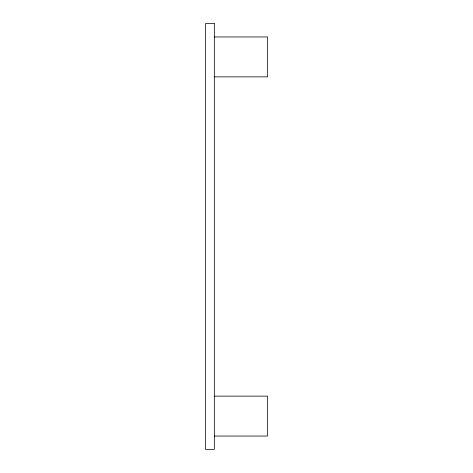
<?xml version="1.0" encoding="UTF-8"?>
<svg xmlns="http://www.w3.org/2000/svg" width="473" height="473" viewBox="0 0 473 473"><rect width="100%" height="100%" fill="white"/><g stroke="black" fill="none" stroke-linecap="round" stroke-linejoin="round"><path stroke-width="0.71" d="M214.328 36.953L267.541 36.953L267.541 76.863L214.328 76.863M214.328 396.138L267.541 396.138L267.541 436.047L214.328 436.047M214.328 23.65L205.459 23.65L205.459 449.35L214.328 449.35L214.328 23.65"/></g></svg>
